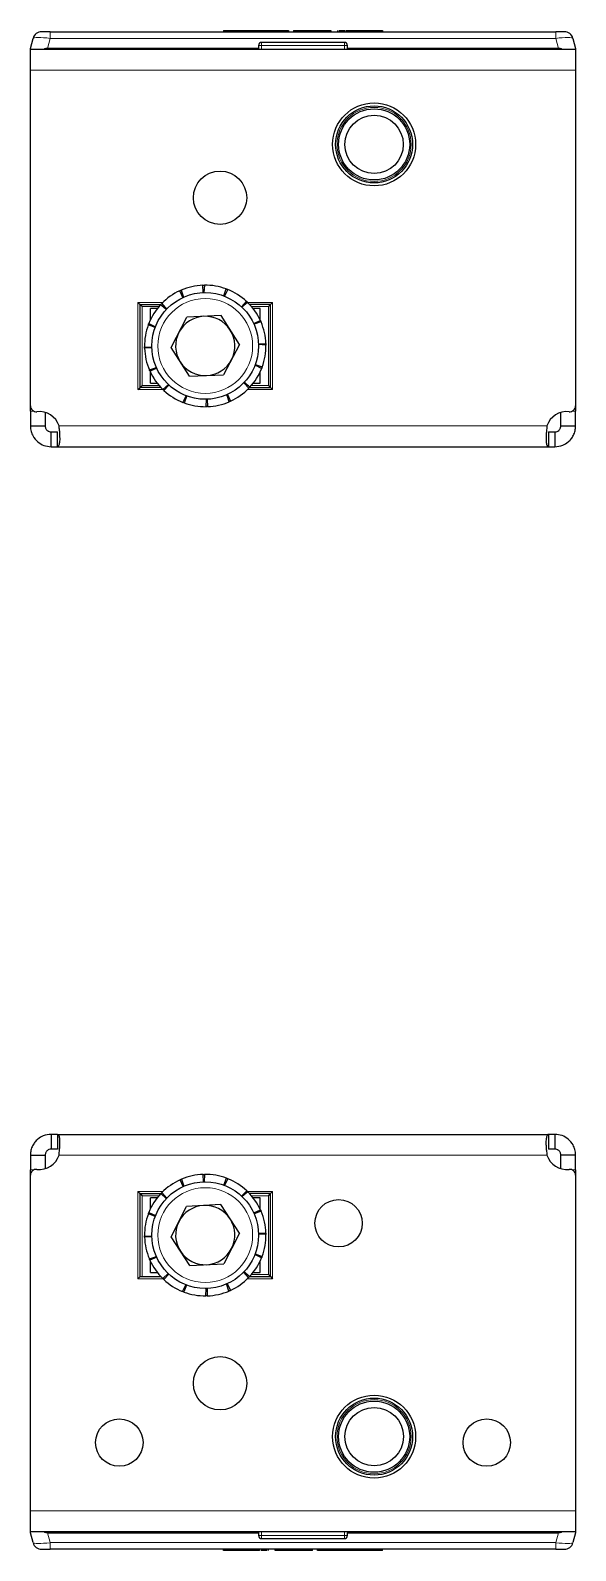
# Model space of a CAD drawing. Header units: millimetres. Extents: x -438 to 2619, y -370 to 591.
# Drawn here: x 304.6 to 396.6, y -369.5 to -113.1 of the extents above; entities that cross this region are included whole.
import ezdxf

# ---------------------------------------------------------------- set-up
doc = ezdxf.new("R2010")
doc.units = ezdxf.units.MM

msp = doc.modelspace()

# ---------------------------------------------------------------- linework, layer by layer
at = {"color": 7, "linetype": 'Continuous', "lineweight": 25}
for p, q in [((304.58, -116.1), (305.03, -114.41)), ((307.93, -113.3), (306.48, -113.3)), ((307.93, -113.3), (393.23, -113.3)), ((337.15, -113.1), (337.15, -113.3)), ((342.81, -113.1), (342.87, -113.1)), ((342.87, -113.1), (342.87, -113.3)), ((342.87, -113.1), (344, -113.1)), ((357.58, -115.1), (343.58, -115.1)), ((344, -113.1), (344, -113.3)), ((344, -113.1), (346.66, -113.1)), ((346.66, -113.1), (346.66, -113.3)), ((346.66, -113.1), (348.15, -113.1)), ((348.15, -113.1), (348.15, -113.3)), ((348.96, -113.07), (348.96, -113.3)), ((352.43, -113.1), (355.26, -113.1)), ((355.26, -113.1), (355.26, -113.3)), ((356.4, -113.1), (356.4, -113.3)), ((356.66, -113.1), (356.66, -113.3)), ((357.89, -113.1), (357.89, -113.3)), ((358.33, -113.1), (363.57, -113.1)), ((364.01, -113.1), (364.01, -113.3)), ((394.68, -113.3), (393.23, -113.3)), ((396.13, -114.41), (396.58, -116.1)), ((304.58, -116.3), (304.58, -116.1)), ((304.58, -119.8), (304.58, -116.3)), ((396.58, -116.3), (304.58, -116.3)), ((343.08, -116.1), (307.48, -116.1)), ((343.08, -115.6), (343.08, -116.1)), ((343.08, -116.3), (343.08, -116.1)), ((358.08, -116.1), (358.08, -115.6)), ((393.68, -116.1), (358.08, -116.1)), ((358.08, -116.3), (358.08, -116.1)), ((396.58, -116.1), (396.58, -116.3)), ((396.58, -116.3), (396.58, -119.8)), ((304.58, -176.4), (304.58, -119.8)), ((396.58, -119.8), (396.58, -176.4)), ((333.73, -157.3), (333.68, -156.05)), ((333.93, -156.05), (333.86, -157.3)), ((322.73, -158.95), (323.08, -159.3)), ((330.32, -158.12), (329.79, -156.99)), ((330.02, -156.88), (330.43, -158.07)), ((337.2, -157.86), (337.63, -156.68)), ((337.87, -156.77), (337.32, -157.9)), ((340.19, -159.69), (341.04, -158.77)), ((341.22, -158.95), (340.28, -159.78)), ((345.08, -159.3), (345.43, -158.95)), ((323.08, -173.3), (323.08, -159.3)), ((323.08, -159.3), (326.59, -159.3)), ((323.08, -159.3), (323.43, -159.65)), ((324.83, -161.88), (324.83, -160)), ((325.99, -160), (324.83, -160)), ((327.47, -160.18), (326.56, -159.33)), ((326.73, -159.15), (327.56, -160.09)), ((327.08, -159.55), (327.08, -159.82)), ((328.31, -166.54), (330.98, -161.42)), ((336.75, -161.18), (330.98, -161.42)), ((339.85, -166.05), (336.75, -161.18)), ((345.08, -159.3), (341.57, -159.3)), ((343.33, -160), (342.16, -160)), ((343.33, -161.88), (343.33, -160)), ((344.73, -159.65), (345.08, -159.3)), ((345.08, -173.3), (345.08, -159.3)), ((325.64, -163.18), (324.46, -162.74)), ((324.55, -162.51), (325.68, -163.06)), ((342.25, -162.53), (343.39, -162.01)), ((343.49, -162.24), (342.31, -162.65)), ((323.83, -166.44), (325.08, -166.52)), ((325.09, -166.64), (323.84, -166.69)), ((331.41, -171.41), (328.31, -166.54)), ((339.85, -166.05), (337.17, -171.17)), ((343.07, -165.95), (344.32, -165.9)), ((344.33, -166.15), (343.08, -166.08)), ((324.67, -170.35), (325.85, -169.94)), ((325.9, -170.06), (324.77, -170.58)), ((324.83, -172.6), (324.83, -170.71)), ((331.41, -171.41), (337.17, -171.17)), ((343.6, -170.08), (342.48, -169.54)), ((342.52, -169.42), (343.69, -169.85)), ((343.33, -172.6), (343.33, -170.71)), ((322.73, -173.65), (323.08, -173.3)), ((323.08, -173.3), (323.43, -172.95)), ((326.59, -173.3), (323.08, -173.3)), ((324.83, -172.6), (325.99, -172.6)), ((326.93, -173.65), (327.87, -172.82)), ((327.96, -172.9), (327.12, -173.82)), ((341.43, -173.44), (340.6, -172.5)), ((340.68, -172.41), (341.6, -173.26)), ((341.08, -173.05), (341.08, -172.78)), ((341.57, -173.3), (345.08, -173.3)), ((342.16, -172.6), (343.33, -172.6)), ((344.73, -172.95), (345.08, -173.3)), ((345.08, -173.3), (345.43, -173.65)), ((304.58, -177.29), (304.58, -176.4)), ((330.29, -175.82), (330.84, -174.69)), ((330.96, -174.74), (330.52, -175.91)), ((334.22, -176.55), (334.3, -175.29)), ((334.43, -175.29), (334.47, -176.54)), ((338.14, -175.71), (337.73, -174.52)), ((337.84, -174.47), (338.36, -175.61)), ((396.58, -176.4), (396.58, -177.29)), ((304.58, -177.29), (304.58, -179.8)), ((307.08, -177.51), (307.08, -179.8)), ((394.08, -179.8), (394.08, -177.51)), ((396.58, -179.8), (396.58, -177.29)), ((304.58, -179.8), (307.08, -179.8)), ((308.08, -180.8), (309.17, -180.8)), ((308.08, -183.3), (308.08, -180.8)), ((309.17, -183.3), (309.17, -180.8)), ((391.99, -180.8), (391.99, -183.3)), ((391.99, -180.8), (393.08, -180.8)), ((393.08, -180.8), (393.08, -183.3)), ((394.08, -179.8), (396.58, -179.8)), ((308.08, -183.3), (309.17, -183.3)), ((309.17, -183.3), (391.99, -183.3)), ((391.99, -183.3), (393.08, -183.3)), ((308.08, -299.3), (308.08, -301.8)), ((309.17, -299.3), (308.08, -299.3)), ((309.17, -299.3), (309.17, -301.8)), ((309.17, -299.3), (391.99, -299.3)), ((391.99, -299.3), (391.99, -301.8)), ((393.08, -299.3), (391.99, -299.3)), ((393.08, -299.3), (393.08, -301.8)), ((309.17, -301.8), (308.08, -301.8)), ((393.08, -301.8), (391.99, -301.8)), ((304.58, -302.8), (307.08, -302.8)), ((304.58, -302.8), (304.58, -305.3)), ((307.08, -302.8), (307.08, -305.08)), ((396.58, -302.8), (394.08, -302.8)), ((394.08, -305.08), (394.08, -302.8)), ((396.58, -305.3), (396.58, -302.8)), ((304.58, -306.2), (304.58, -305.3)), ((304.58, -362.8), (304.58, -306.2)), ((330.35, -308.1), (329.84, -306.97)), ((330.06, -306.87), (330.47, -308.05)), ((333.77, -307.3), (333.73, -306.05)), ((333.98, -306.05), (333.9, -307.3)), ((337.24, -307.87), (337.68, -306.7)), ((337.91, -306.79), (337.35, -307.91)), ((396.58, -305.3), (396.58, -306.2)), ((396.58, -306.2), (396.58, -362.8)), ((322.73, -308.95), (323.08, -309.3)), ((323.08, -309.3), (326.59, -309.3)), ((323.08, -323.3), (323.08, -309.3)), ((323.08, -309.3), (323.43, -309.65)), ((324.83, -311.88), (324.83, -310)), ((325.99, -310), (324.83, -310)), ((327.5, -310.15), (326.59, -309.3)), ((326.76, -309.12), (327.59, -310.06)), ((327.08, -309.55), (327.08, -309.76)), ((327.65, -310), (327.33, -310)), ((340.22, -309.72), (341.08, -308.81)), ((341.26, -308.98), (340.31, -309.81)), ((345.08, -309.3), (341.57, -309.3)), ((343.33, -310), (342.16, -310)), ((343.33, -311.88), (343.33, -310)), ((344.73, -309.65), (345.08, -309.3)), ((345.08, -309.3), (345.43, -308.95)), ((345.08, -323.3), (345.08, -309.3)), ((325.65, -313.14), (324.48, -312.7)), ((324.57, -312.47), (325.7, -313.02)), ((328.31, -316.61), (330.92, -311.46)), ((336.69, -311.15), (330.92, -311.46)), ((339.84, -315.98), (336.69, -311.15)), ((342.27, -312.57), (343.41, -312.05)), ((343.51, -312.28), (342.32, -312.69)), ((323.83, -316.4), (325.08, -316.48)), ((325.08, -316.6), (323.83, -316.65)), ((331.47, -321.45), (328.31, -316.61)), ((339.84, -315.98), (337.24, -321.13)), ((343.07, -315.99), (344.32, -315.95)), ((344.33, -316.2), (343.08, -316.12)), ((324.65, -320.31), (325.83, -319.91)), ((325.89, -320.02), (324.75, -320.54)), ((343.59, -320.13), (342.46, -319.57)), ((342.51, -319.46), (343.68, -319.89)), ((324.83, -322.6), (324.83, -320.71)), ((324.83, -322.6), (325.99, -322.6)), ((326.9, -323.61), (327.84, -322.79)), ((327.93, -322.87), (327.08, -323.79)), ((331.47, -321.45), (337.24, -321.13)), ((340.51, -322.6), (340.82, -322.6)), ((341.4, -323.47), (340.57, -322.53)), ((340.66, -322.44), (341.57, -323.29)), ((341.08, -323.05), (341.08, -322.84)), ((342.16, -322.6), (343.33, -322.6)), ((343.33, -322.6), (343.33, -320.71)), ((344.73, -322.95), (345.08, -323.3)), ((322.73, -323.65), (323.08, -323.3)), ((323.08, -323.3), (326.59, -323.3)), ((330.25, -325.8), (330.8, -324.68)), ((330.92, -324.72), (330.48, -325.89)), ((334.18, -326.55), (334.26, -325.29)), ((334.38, -325.29), (334.43, -326.54)), ((338.09, -325.73), (337.69, -324.54)), ((337.8, -324.49), (338.32, -325.63)), ((341.57, -323.3), (345.08, -323.3)), ((345.08, -323.3), (345.43, -323.65)), ((304.58, -366.3), (304.58, -362.8)), ((396.58, -362.8), (396.58, -366.3)), ((304.58, -366.5), (304.58, -366.3)), ((304.58, -366.3), (396.58, -366.3)), ((305.03, -368.18), (304.58, -366.5)), ((307.48, -366.5), (343.08, -366.5)), ((343.08, -366.3), (343.08, -366.5)), ((343.08, -366.5), (343.08, -367)), ((358.08, -366.3), (358.08, -366.5)), ((358.08, -367), (358.08, -366.5)), ((358.08, -366.5), (393.68, -366.5)), ((396.58, -366.5), (396.13, -368.18)), ((396.58, -366.3), (396.58, -366.5)), ((343.58, -367.5), (357.58, -367.5)), ((306.48, -369.3), (307.93, -369.3)), ((393.23, -369.3), (307.93, -369.3)), ((337.15, -369.5), (337.15, -369.3)), ((342.83, -369.5), (337.59, -369.5)), ((343.26, -369.5), (343.26, -369.3)), ((344.5, -369.5), (344.5, -369.3)), ((344.75, -369.5), (344.75, -369.3)), ((345.9, -369.5), (345.9, -369.3)), ((348.72, -369.5), (345.9, -369.5)), ((352.19, -369.52), (352.19, -369.3)), ((353, -369.5), (353, -369.3)), ((354.49, -369.5), (353, -369.5)), ((354.49, -369.5), (354.49, -369.3)), ((357.16, -369.5), (354.49, -369.5)), ((357.16, -369.5), (357.16, -369.3)), ((358.29, -369.5), (357.16, -369.5)), ((358.29, -369.5), (358.29, -369.3)), ((358.35, -369.5), (358.29, -369.5)), ((364.01, -369.5), (364.01, -369.3)), ((393.23, -369.3), (394.68, -369.3))]:
    msp.add_line(p, q, dxfattribs=at)
at = {"color": 8, "linetype": 'Continuous', "lineweight": 18}
for p, q in [((307.93, -114.41), (307.48, -116.1)), ((307.93, -113.3), (307.93, -114.41)), ((393.23, -114.41), (307.93, -114.41)), ((339.26, -113.1), (339.26, -113.3)), ((343.58, -115.6), (343.58, -115.1)), ((350.07, -113.1), (350.07, -113.3)), ((352.43, -113.1), (352.43, -113.3)), ((357.58, -115.6), (357.58, -115.1)), ((358.33, -113.1), (358.33, -113.3)), ((363.57, -113.1), (363.57, -113.3)), ((393.23, -114.41), (393.23, -113.3)), ((393.68, -116.1), (393.23, -114.41)), ((343.58, -115.6), (343.08, -115.6)), ((343.58, -115.6), (343.58, -116.3)), ((357.58, -115.6), (343.58, -115.6)), ((357.58, -115.6), (358.08, -115.6)), ((357.58, -116.3), (357.58, -115.6)), ((396.58, -119.8), (304.58, -119.8)), ((322.73, -173.65), (322.73, -158.95)), ((322.73, -158.95), (326.93, -158.95)), ((340.88, -158.95), (341.22, -158.95)), ((341.22, -158.95), (345.43, -158.95)), ((345.43, -158.95), (345.43, -173.65)), ((326.28, -159.65), (323.43, -159.65)), ((323.43, -159.65), (323.43, -172.95)), ((344.73, -159.65), (341.88, -159.65)), ((344.73, -172.95), (344.73, -159.65)), ((326.93, -173.65), (322.73, -173.65)), ((323.43, -172.95), (326.28, -172.95)), ((327.27, -173.65), (326.93, -173.65)), ((345.43, -173.65), (341.22, -173.65)), ((341.88, -172.95), (344.73, -172.95)), ((305.14, -177.29), (304.58, -177.29)), ((396.58, -177.29), (396.02, -177.29)), ((391.75, -179.8), (309.41, -179.8)), ((309.41, -302.8), (391.75, -302.8)), ((304.58, -305.3), (305.14, -305.3)), ((396.02, -305.3), (396.58, -305.3)), ((322.73, -308.95), (326.93, -308.95)), ((322.73, -323.65), (322.73, -308.95)), ((326.28, -309.65), (323.43, -309.65)), ((323.43, -309.65), (323.43, -323.3)), ((340.94, -308.95), (345.43, -308.95)), ((344.73, -309.65), (341.88, -309.65)), ((344.73, -322.95), (344.73, -309.65)), ((345.43, -308.95), (345.43, -323.65)), ((341.88, -322.95), (344.73, -322.95)), ((327.21, -323.65), (322.73, -323.65)), ((345.43, -323.65), (341.22, -323.65)), ((304.58, -362.8), (396.58, -362.8)), ((307.48, -366.5), (307.93, -368.18)), ((343.58, -366.3), (343.58, -367)), ((357.58, -367), (357.58, -366.3)), ((393.23, -368.18), (393.68, -366.5)), ((307.93, -368.18), (393.23, -368.18)), ((307.93, -368.18), (307.93, -369.3)), ((343.58, -367), (343.08, -367)), ((343.58, -367), (343.58, -367.5)), ((343.58, -367), (357.58, -367)), ((357.58, -367), (358.08, -367)), ((357.58, -367), (357.58, -367.5)), ((393.23, -369.3), (393.23, -368.18)), ((337.59, -369.5), (337.59, -369.3)), ((342.83, -369.5), (342.83, -369.3)), ((348.72, -369.5), (348.72, -369.3)), ((351.09, -369.5), (351.09, -369.3)), ((361.9, -369.5), (361.9, -369.3))]:
    msp.add_line(p, q, dxfattribs=at)
at = {"color": 7, "linetype": 'Continuous', "lineweight": 25}
for centre, radius in [((362.58, -132.3), 7), ((362.58, -132.3), 6.5), ((362.58, -132.3), 6), ((362.58, -132.3), 4.92), ((336.58, -141.3), 4.5), ((334.08, -166.3), 9), ((334.08, -316.3), 9), ((356.58, -314.3), 4), ((336.58, -341.3), 4.5), ((362.58, -350.3), 7), ((362.58, -350.3), 6.5), ((362.58, -350.3), 6), ((362.58, -350.3), 4.93), ((319.58, -351.3), 4), ((381.58, -351.3), 4)]:
    msp.add_circle(centre, radius, dxfattribs=at)
at = {"color": 8, "linetype": 'Continuous', "lineweight": 18}
for centre, radius in [((362.58, -132.3), 6.25), ((334.08, -166.3), 8), ((334.08, -316.3), 8), ((362.58, -350.3), 6.25)]:
    msp.add_circle(centre, radius, dxfattribs=at)
at = {"color": 7, "linetype": 'Continuous', "lineweight": 25}
for centre, radius, start, end in [((306.48, -114.8), 1.5, 90, 165), ((343.58, -115.6), 0.5, 90, 180), ((357.58, -115.6), 0.5, 0, 90), ((394.68, -114.8), 1.5, 15, 90), ((334.08, -166.3), 10.25, 92.2104, 113.3145), ((334.08, -166.3), 10.25, 69.7104, 90.8145), ((334.08, -166.3), 10.25, 114.7104, 135.8145), ((334.08, -166.3), 10.25, 47.2104, 68.3145), ((334.08, -166.3), 10.25, 24.7104, 45.8145), ((334.08, -166.3), 10.25, 137.2104, 158.3145), ((334.08, -166.3), 5, 92.4334, 152.4334), ((334.08, -166.3), 5, 32.4334, 92.4334), ((334.08, -166.3), 10.25, 159.7104, 180.8145), ((334.08, -166.3), 5, 152.4334, 212.4334), ((334.08, -166.3), 5, 332.4334, 32.4334), ((334.08, -166.3), 10.25, 2.2104, 23.3145), ((334.08, -166.3), 10.25, 182.2104, 203.3145), ((334.08, -166.3), 10.25, 339.7104, 0.8145), ((334.08, -166.3), 5, 212.4334, 272.4334), ((334.08, -166.3), 5, 272.4334, 332.4334), ((334.08, -166.3), 10.25, 204.7104, 225.8145), ((334.08, -166.3), 10.25, 317.2104, 338.3145), ((334.08, -166.3), 10.25, 227.2104, 248.3145), ((334.08, -166.3), 10.25, 294.7104, 315.8145), ((305.58, -176.4), 1, 180, 276.3794), ((334.08, -166.3), 10.25, 249.7104, 270.8145), ((334.08, -166.3), 10.25, 272.2104, 293.3145), ((395.58, -176.4), 1, 263.6206, 0), ((306.08, -180.87), 3.5, 17.8253, 96.3794), ((395.08, -180.87), 3.5, 83.6206, 162.1747), ((306.08, -301.73), 3.5, 263.6206, 342.1747), ((395.08, -301.73), 3.5, 197.8253, 276.3794), ((305.58, -306.2), 1, 83.6206, 180), ((334.08, -316.3), 10.25, 114.4505, 135.5546), ((334.08, -316.3), 10.25, 91.9505, 113.0546), ((334.08, -316.3), 10.25, 69.4505, 90.5546), ((334.08, -316.3), 10.25, 46.9505, 68.0546), ((395.58, -306.2), 1, 360, 96.3794), ((334.08, -316.3), 10.25, 136.9505, 158.0546), ((334.08, -316.3), 10.25, 24.4505, 45.5546), ((334.08, -316.3), 10.25, 159.4505, 180.5546), ((334.08, -316.3), 5, 93.1455, 153.1455), ((334.08, -316.3), 5, 33.1455, 93.1455), ((334.08, -316.3), 10.25, 1.9505, 23.0546), ((334.08, -316.3), 5, 153.1455, 213.1455), ((334.08, -316.3), 5, 333.1455, 33.1455), ((334.08, -316.3), 10.25, 181.9505, 203.0546), ((334.08, -316.3), 10.25, 339.4505, 0.5546), ((334.08, -316.3), 10.25, 204.4505, 225.5546), ((334.08, -316.3), 5, 213.1455, 273.1455), ((334.08, -316.3), 5, 273.1455, 333.1455), ((334.08, -316.3), 10.25, 316.9505, 338.0546), ((334.08, -316.3), 10.25, 226.9505, 248.0546), ((334.08, -316.3), 10.25, 294.4505, 315.5546), ((334.08, -316.3), 10.25, 249.4505, 270.5546), ((334.08, -316.3), 10.25, 271.9505, 293.0546), ((306.48, -367.8), 1.5, 195, 270), ((343.58, -367), 0.5, 180, 270), ((357.58, -367), 0.5, 270, 0), ((394.68, -367.8), 1.5, 270, 345)]:
    msp.add_arc(centre, radius, start, end, dxfattribs=at)
at = {"color": 8, "linetype": 'Continuous', "lineweight": 18}
for centre, major_axis, start_param, end_param in [((308.03, -114.8), (3, -0.38), 1.621093, 3.124852), ((393.12, -114.8), (3, 0.38), 0.016741, 1.520499), ((308.03, -367.8), (3, 0.38), 3.158333, 4.662092), ((393.12, -367.8), (3, -0.38), 4.762686, 6.266445)]:
    msp.add_ellipse(centre, major_axis=major_axis, ratio=0.123038, start_param=start_param, end_param=end_param, dxfattribs=at)
at = {"color": 7, "linetype": 'Continuous', "lineweight": 25}
for centre, major_axis, start_param, end_param in [((304.58, -127.69), (3.1, 11.57), 0.067037, 0.253072), ((396.58, -127.69), (-3.1, 11.57), 6.030113, 6.216148), ((304.58, -354.91), (3.1, -11.57), 6.030113, 6.216148), ((396.58, -354.91), (-3.1, -11.57), 0.067037, 0.253072)]:
    msp.add_ellipse(centre, major_axis=major_axis, ratio=0.250563, start_param=start_param, end_param=end_param, dxfattribs=at)
for points, knots in [([(337.15, -113.1), (337.52, -113.1), (338.21, -113.1), (338.93, -113.1), (339.26, -113.1)], [0, 0, 0, 0, 0.5368, 1, 1, 1, 1]), ([(339.26, -113.1), (339.76, -113.1), (340.7, -113.1), (341.89, -113.1), (342.62, -113.1), (342.8, -113.1), (342.81, -113.1)], [0, 0, 0, 0, 0.381983, 0.713352, 0.984017, 1, 1, 1, 1]), ([(348.98, -113.1), (348.98, -113.1), (348.95, -113.1), (349.11, -113.1), (349.47, -113.1), (349.86, -113.1), (350.07, -113.1)], [0, 0, 0, 0, 0.061615, 0.333035, 0.637399, 1, 1, 1, 1]), ([(350.07, -113.1), (350.23, -113.1), (350.59, -113.1), (351.39, -113.1), (352.02, -113.1), (352.43, -113.1)], [0, 0, 0, 0, 0.216742, 0.489643, 1, 1, 1, 1]), ([(356.66, -113.1), (356.71, -113.1), (356.82, -113.1), (357.12, -113.1), (357.4, -113.1), (357.61, -113.1), (357.67, -113.1)], [0, 0, 0, 0, 0.255277, 0.538303, 0.854078, 1, 1, 1, 1]), ([(356.83, -113.1), (356.95, -113.1), (357.19, -113.1), (357.49, -113.1), (357.67, -113.1), (357.67, -113.1)], [0, 0, 0, 0, 0.466249, 0.997338, 1, 1, 1, 1]), ([(357.89, -113.1), (357.9, -113.1), (357.92, -113.1), (358.03, -113.1), (358.17, -113.1), (358.28, -113.1), (358.33, -113.1)], [0, 0, 0, 0, 0.2852483, 0.5605631, 0.7771515, 1, 1, 1, 1]), ([(363.57, -113.1), (363.64, -113.1), (363.76, -113.1), (363.9, -113.1), (363.99, -113.1), (364, -113.1), (364.01, -113.1)], [0, 0, 0, 0, 0.281303, 0.555629, 0.773878, 1, 1, 1, 1]), ([(333.68, -156.05), (333.72, -156.05), (333.79, -156.05), (333.87, -156.05), (333.91, -156.05), (333.93, -156.05)], [0, 0, 0, 0, 0.499981, 0.749988, 1, 1, 1, 1]), ([(329.79, -156.99), (329.83, -156.97), (329.89, -156.94), (329.96, -156.91), (330, -156.89), (330.02, -156.88)], [0, 0, 0, 0, 0.499981, 0.749988, 1, 1, 1, 1]), ([(337.63, -156.68), (337.67, -156.7), (337.73, -156.72), (337.81, -156.75), (337.85, -156.76), (337.87, -156.77)], [0, 0, 0, 0, 0.499981, 0.749988, 1, 1, 1, 1]), ([(341.04, -158.77), (341.07, -158.8), (341.12, -158.85), (341.18, -158.9), (341.21, -158.93), (341.22, -158.95)], [0, 0, 0, 0, 0.499981, 0.749988, 1, 1, 1, 1]), ([(326.56, -159.33), (326.58, -159.3), (326.63, -159.26), (326.68, -159.2), (326.71, -159.17), (326.73, -159.15)], [0, 0, 0, 0, 0.499981, 0.749988, 1, 1, 1, 1]), ([(324.46, -162.74), (324.48, -162.7), (324.5, -162.64), (324.53, -162.57), (324.55, -162.53), (324.55, -162.51)], [0, 0, 0, 0, 0.499981, 0.749988, 1, 1, 1, 1]), ([(343.39, -162.01), (343.41, -162.05), (343.43, -162.11), (343.47, -162.18), (343.48, -162.22), (343.49, -162.24)], [0, 0, 0, 0, 0.499981, 0.749988, 1, 1, 1, 1]), ([(323.84, -166.69), (323.83, -166.65), (323.83, -166.59), (323.83, -166.5), (323.83, -166.46), (323.83, -166.44)], [0, 0, 0, 0, 0.4999808, 0.7499881, 1, 1, 1, 1]), ([(344.32, -165.9), (344.32, -165.94), (344.32, -166.01), (344.33, -166.09), (344.33, -166.13), (344.33, -166.15)], [0, 0, 0, 0, 0.499981, 0.749988, 1, 1, 1, 1]), ([(324.77, -170.58), (324.75, -170.54), (324.72, -170.49), (324.69, -170.41), (324.67, -170.37), (324.67, -170.35)], [0, 0, 0, 0, 0.499981, 0.749988, 1, 1, 1, 1]), ([(343.69, -169.85), (343.68, -169.89), (343.66, -169.95), (343.63, -170.03), (343.61, -170.06), (343.6, -170.08)], [0, 0, 0, 0, 0.499981, 0.749988, 1, 1, 1, 1]), ([(327.12, -173.82), (327.09, -173.79), (327.04, -173.75), (326.98, -173.69), (326.95, -173.66), (326.93, -173.65)], [0, 0, 0, 0, 0.499981, 0.749988, 1, 1, 1, 1]), ([(341.6, -173.26), (341.57, -173.29), (341.53, -173.34), (341.47, -173.4), (341.44, -173.43), (341.43, -173.44)], [0, 0, 0, 0, 0.499981, 0.749988, 1, 1, 1, 1]), ([(330.52, -175.91), (330.49, -175.9), (330.43, -175.87), (330.35, -175.84), (330.31, -175.83), (330.29, -175.82)], [0, 0, 0, 0, 0.499981, 0.749988, 1, 1, 1, 1]), ([(334.47, -176.54), (334.43, -176.54), (334.37, -176.54), (334.29, -176.54), (334.24, -176.55), (334.22, -176.55)], [0, 0, 0, 0, 0.499981, 0.749988, 1, 1, 1, 1]), ([(338.36, -175.61), (338.33, -175.63), (338.27, -175.65), (338.19, -175.68), (338.15, -175.7), (338.14, -175.71)], [0, 0, 0, 0, 0.499981, 0.749988, 1, 1, 1, 1]), ([(304.58, -179.8), (304.6, -180.11), (304.65, -180.7), (305.05, -181.65), (305.76, -182.52), (306.86, -183.17), (307.66, -183.25), (308.08, -183.3)], [0, 0, 0, 0, 0.1708405, 0.3192172, 0.5481031, 0.7678223, 1, 1, 1, 1]), ([(307.08, -179.8), (307.09, -179.89), (307.1, -180.05), (307.19, -180.28), (307.31, -180.44), (307.44, -180.57), (307.58, -180.67), (307.8, -180.77), (307.96, -180.79), (308.08, -180.8)], [0, 0, 0, 0, 0.154359, 0.287283, 0.400435, 0.496544, 0.604314, 0.723151, 1, 1, 1, 1]), ([(309.17, -183.3), (309.22, -183.28), (309.32, -183.25), (309.46, -182.96), (309.57, -182.5), (309.58, -181.87), (309.56, -181.26), (309.51, -180.55), (309.44, -180.05), (309.41, -179.8)], [0, 0, 0, 0, 0.144067, 0.271276, 0.474907, 0.597997, 0.726338, 0.860245, 1, 1, 1, 1]), ([(391.75, -179.8), (391.72, -180.09), (391.66, -180.64), (391.59, -181.55), (391.57, -182.43), (391.71, -183.15), (391.89, -183.25), (391.99, -183.3)], [0, 0, 0, 0, 0.16069, 0.301312, 0.521951, 0.753573, 1, 1, 1, 1]), ([(393.08, -180.8), (393.21, -180.78), (393.42, -180.76), (393.69, -180.6), (393.87, -180.43), (393.98, -180.24), (394.06, -180.03), (394.07, -179.88), (394.08, -179.8)], [0, 0, 0, 0, 0.296302, 0.497469, 0.615497, 0.73607, 0.863114, 1, 1, 1, 1]), ([(393.08, -183.3), (393.53, -183.25), (394.34, -183.16), (395.25, -182.59), (395.84, -181.99), (396.24, -181.36), (396.52, -180.61), (396.56, -180.07), (396.58, -179.8)], [0, 0, 0, 0, 0.2541487, 0.4482127, 0.5749082, 0.7088724, 0.8504677, 1, 1, 1, 1]), ([(308.08, -299.3), (307.62, -299.35), (306.82, -299.44), (305.91, -300.01), (305.32, -300.61), (304.92, -301.24), (304.63, -301.98), (304.6, -302.52), (304.58, -302.8)], [0, 0, 0, 0, 0.254149, 0.448213, 0.574908, 0.708872, 0.850468, 1, 1, 1, 1]), ([(309.41, -302.8), (309.44, -302.5), (309.5, -301.95), (309.57, -301.05), (309.59, -300.17), (309.45, -299.44), (309.26, -299.35), (309.17, -299.3)], [0, 0, 0, 0, 0.16069, 0.301312, 0.521951, 0.753573, 1, 1, 1, 1]), ([(391.99, -299.3), (391.94, -299.31), (391.84, -299.35), (391.69, -299.63), (391.59, -300.09), (391.57, -300.72), (391.59, -301.33), (391.65, -302.04), (391.71, -302.54), (391.75, -302.8)], [0, 0, 0, 0, 0.144067, 0.271276, 0.474907, 0.597997, 0.726338, 0.860245, 1, 1, 1, 1]), ([(396.58, -302.8), (396.55, -302.48), (396.51, -301.89), (396.11, -300.94), (395.4, -300.08), (394.3, -299.42), (393.49, -299.34), (393.08, -299.3)], [0, 0, 0, 0, 0.17084, 0.319217, 0.548103, 0.767822, 1, 1, 1, 1]), ([(308.08, -301.8), (307.95, -301.81), (307.74, -301.83), (307.47, -301.99), (307.29, -302.17), (307.17, -302.35), (307.09, -302.57), (307.08, -302.72), (307.08, -302.8)], [0, 0, 0, 0, 0.296302, 0.497469, 0.6154973, 0.73607, 0.8631142, 1, 1, 1, 1]), ([(394.08, -302.8), (394.07, -302.71), (394.06, -302.54), (393.97, -302.32), (393.85, -302.15), (393.72, -302.02), (393.58, -301.93), (393.36, -301.82), (393.19, -301.81), (393.08, -301.8)], [0, 0, 0, 0, 0.154359, 0.287283, 0.400435, 0.496544, 0.604314, 0.723151, 1, 1, 1, 1]), ([(329.84, -306.97), (329.87, -306.95), (329.93, -306.92), (330.01, -306.89), (330.05, -306.87), (330.06, -306.87)], [0, 0, 0, 0, 0.499981, 0.749988, 1, 1, 1, 1]), ([(333.73, -306.05), (333.77, -306.05), (333.83, -306.05), (333.92, -306.05), (333.96, -306.05), (333.98, -306.05)], [0, 0, 0, 0, 0.499981, 0.749988, 1, 1, 1, 1]), ([(337.68, -306.7), (337.72, -306.71), (337.77, -306.74), (337.85, -306.77), (337.89, -306.78), (337.91, -306.79)], [0, 0, 0, 0, 0.499981, 0.749988, 1, 1, 1, 1]), ([(326.59, -309.3), (326.62, -309.27), (326.66, -309.22), (326.72, -309.16), (326.75, -309.13), (326.76, -309.12)], [0, 0, 0, 0, 0.499981, 0.749988, 1, 1, 1, 1]), ([(341.08, -308.81), (341.11, -308.83), (341.15, -308.88), (341.21, -308.94), (341.24, -308.96), (341.26, -308.98)], [0, 0, 0, 0, 0.499981, 0.749988, 1, 1, 1, 1]), ([(324.48, -312.7), (324.5, -312.66), (324.52, -312.6), (324.55, -312.52), (324.56, -312.49), (324.57, -312.47)], [0, 0, 0, 0, 0.499981, 0.749988, 1, 1, 1, 1]), ([(343.41, -312.05), (343.43, -312.09), (343.45, -312.15), (343.49, -312.23), (343.5, -312.26), (343.51, -312.28)], [0, 0, 0, 0, 0.499981, 0.749988, 1, 1, 1, 1]), ([(323.83, -316.65), (323.83, -316.6), (323.83, -316.54), (323.83, -316.46), (323.83, -316.42), (323.83, -316.4)], [0, 0, 0, 0, 0.499981, 0.749988, 1, 1, 1, 1]), ([(344.32, -315.95), (344.32, -315.99), (344.33, -316.05), (344.33, -316.14), (344.33, -316.18), (344.33, -316.2)], [0, 0, 0, 0, 0.499981, 0.749988, 1, 1, 1, 1]), ([(324.75, -320.54), (324.73, -320.5), (324.7, -320.44), (324.67, -320.37), (324.66, -320.33), (324.65, -320.31)], [0, 0, 0, 0, 0.499981, 0.749988, 1, 1, 1, 1]), ([(343.68, -319.89), (343.66, -319.93), (343.64, -319.99), (343.61, -320.07), (343.59, -320.11), (343.59, -320.13)], [0, 0, 0, 0, 0.499981, 0.749988, 1, 1, 1, 1]), ([(327.08, -323.79), (327.05, -323.76), (327.01, -323.72), (326.95, -323.66), (326.92, -323.63), (326.9, -323.61)], [0, 0, 0, 0, 0.4999808, 0.7499881, 1, 1, 1, 1]), ([(338.32, -325.63), (338.28, -325.64), (338.23, -325.67), (338.15, -325.7), (338.11, -325.72), (338.09, -325.73)], [0, 0, 0, 0, 0.499981, 0.749988, 1, 1, 1, 1]), ([(341.57, -323.29), (341.54, -323.32), (341.5, -323.37), (341.44, -323.43), (341.41, -323.46), (341.4, -323.47)], [0, 0, 0, 0, 0.499981, 0.749988, 1, 1, 1, 1]), ([(330.48, -325.89), (330.44, -325.88), (330.38, -325.86), (330.31, -325.83), (330.27, -325.81), (330.25, -325.8)], [0, 0, 0, 0, 0.499981, 0.749988, 1, 1, 1, 1]), ([(334.43, -326.54), (334.39, -326.54), (334.32, -326.54), (334.24, -326.55), (334.2, -326.55), (334.18, -326.55)], [0, 0, 0, 0, 0.499981, 0.749988, 1, 1, 1, 1]), ([(337.59, -369.5), (337.52, -369.5), (337.39, -369.5), (337.25, -369.5), (337.17, -369.5), (337.16, -369.5), (337.15, -369.5)], [0, 0, 0, 0, 0.281303, 0.555629, 0.773878, 1, 1, 1, 1]), ([(343.26, -369.5), (343.26, -369.5), (343.24, -369.5), (343.12, -369.5), (342.98, -369.5), (342.88, -369.5), (342.83, -369.5)], [0, 0, 0, 0, 0.2852483, 0.5605631, 0.7771515, 1, 1, 1, 1]), ([(344.5, -369.5), (344.45, -369.5), (344.34, -369.5), (344.04, -369.5), (343.76, -369.5), (343.55, -369.5), (343.49, -369.5)], [0, 0, 0, 0, 0.255277, 0.538303, 0.854078, 1, 1, 1, 1]), ([(344.32, -369.5), (344.21, -369.5), (343.97, -369.5), (343.66, -369.5), (343.49, -369.5), (343.49, -369.5)], [0, 0, 0, 0, 0.466249, 0.997338, 1, 1, 1, 1]), ([(351.09, -369.5), (350.93, -369.5), (350.57, -369.5), (349.77, -369.5), (349.14, -369.5), (348.72, -369.5)], [0, 0, 0, 0, 0.216742, 0.489643, 1, 1, 1, 1]), ([(352.18, -369.5), (352.18, -369.5), (352.21, -369.5), (352.05, -369.5), (351.68, -369.5), (351.3, -369.5), (351.09, -369.5)], [0, 0, 0, 0, 0.061615, 0.333035, 0.637399, 1, 1, 1, 1]), ([(361.9, -369.5), (361.39, -369.5), (360.46, -369.5), (359.27, -369.5), (358.54, -369.5), (358.36, -369.5), (358.35, -369.5)], [0, 0, 0, 0, 0.381983, 0.713352, 0.984017, 1, 1, 1, 1]), ([(364.01, -369.5), (363.64, -369.5), (362.95, -369.5), (362.23, -369.5), (361.9, -369.5)], [0, 0, 0, 0, 0.5368, 1, 1, 1, 1])]:
    msp.add_open_spline(points, degree=3, knots=knots, dxfattribs=at)
at = {"color": 8, "linetype": 'Continuous', "lineweight": 18}
for points, knots in [([(326.73, -159.65), (326.77, -159.64), (326.83, -159.64), (326.91, -159.62), (326.97, -159.6), (327.02, -159.57), (327.05, -159.56), (327.07, -159.55), (327.08, -159.55), (327.08, -159.55)], [0, 0, 0, 0, 0.208592, 0.336235, 0.479855, 0.625864, 0.760785, 0.885235, 1, 1, 1, 1]), ([(341.08, -173.05), (341.08, -173.05), (341.08, -173.04), (341.1, -173.03), (341.14, -173.02), (341.19, -173), (341.25, -172.97), (341.33, -172.95), (341.39, -172.95), (341.43, -172.95)], [0, 0, 0, 0, 0.114765, 0.239215, 0.374136, 0.520145, 0.663765, 0.791408, 1, 1, 1, 1])]:
    msp.add_open_spline(points, degree=3, knots=knots, dxfattribs=at)

doc.saveas('drawing.dxf')
